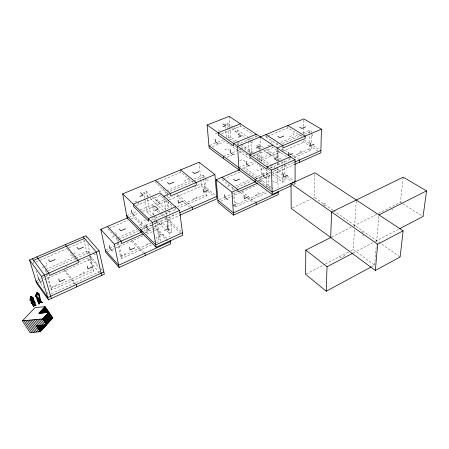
<?xml version="1.0" encoding="UTF-8"?>
<svg xmlns="http://www.w3.org/2000/svg" width="449" height="449" viewBox="0 0 449 449"><rect width="100%" height="100%" fill="white"/><g stroke="black" fill="none" stroke-linecap="round" stroke-linejoin="round"><path stroke-width="0.34" stroke-dasharray="2.25 1.68" d="M317.903 150.982L303.732 142.165L303.743 139.886M303.777 133.948L303.81 127.101M303.816 126.416L303.855 118.884M311.331 146.604L311.286 150.095L309.557 149.012L309.737 133.662M309.743 132.966L309.776 130.176L302.682 133.173M311.387 142.406L311.505 133.325M311.516 132.623L311.533 131.226L309.776 130.176M312.364 134.431L312.347 135.828L310.315 134.605M332.889 210.244L314.496 197.459L314.895 174.167M371.531 266.745L374.595 265.09L353.245 249.492L354.474 229.546M354.643 226.796L356.298 200.013M374.595 265.09L376.357 244.885M376.599 242.095L378.967 214.919M378.597 213.382L400.463 202.353L403.135 177.855M345.017 255.47L340.74 257.704L338.215 255.795M353.531 252.838L374.893 241.663M375.476 241.354L400.3 228.361M306.235 273.98L324.79 264.315M325.407 263.99L348.312 252.063M350.77 250.783L353.245 249.492M362.618 235.82L363.797 235.214M331.822 236.971L351.034 227.284M353.492 226.043L377.974 213.696M325.458 203.01L322.612 204.368L325.171 206.153M292.456 207.842L310.719 199.238M313.234 198.054L314.496 197.459M51.338 293.657L99.801 271.611M293.854 184.578L295.128 184L295.122 182.81M46.427 273.699L50.692 288.381L51.904 290.048L93.746 271.101L92.646 266.437M117.531 242.28L120.472 256.873L121.836 258.377L152.149 244.649M156.572 242.645L160.36 240.928L157.526 222.418L156.549 221.486M233.48 204.441L233.575 205.794L235.147 207.062L267.335 192.481M160.742 236.174L156.224 238.211L155.786 235.439M268.025 187.895L270.826 186.632M166.826 230.865L169.307 233.233L171.939 232.049L169.761 216.373M272.616 174.981L282.741 182.12L285.014 181.099L284.947 176.255M51.635 287.242L56.608 284.997L55.171 283.066M79.445 274.693L84.26 272.521L82.751 270.663M120.815 256.031L125.394 253.96L123.789 252.209M146.441 244.464L150.252 242.746M233.62 205.131L237.033 203.593L235.181 202.117M255.324 195.337L259.191 193.598L257.294 192.172M50.692 288.381L92.438 269.535L93.746 271.101M120.472 256.873L150.729 243.206M153.878 241.787L158.924 239.508L160.36 240.928M233.575 205.794L266.97 190.713M158.727 235.124L161.859 233.721L164.559 236.337M277.723 181.716L275.024 182.928L273.009 181.486M37.261 282.909L91.338 258.849L99.42 268.401M107.704 251.569L111.548 249.857M112.188 249.571L143.523 235.63M146.711 234.215L153.721 231.095M154.355 230.814L156.269 229.961L165.653 239.109M220.644 201.32L225.106 199.334M227.654 198.2L257.603 184.876M143.383 231.302L147.193 229.619M149.5 228.597L153.311 226.913M153.945 226.633L179.909 215.15M257.664 180.767L264.36 177.81M264.562 177.72L294.213 164.603M36.565 280.647L37.834 280.086M38.468 279.806L40.999 278.683M41.634 278.402L44.17 277.274M44.805 276.994L47.97 275.591M78.878 261.885L90.81 256.598L98.005 265.073M105.919 249.897L109.056 248.505M109.679 248.224L120.966 243.223M145.055 232.537L152.722 229.142M153.362 228.855L155.921 227.722L166.809 238.296M219.179 199.67L223.653 197.689M224.292 197.403L231.319 194.288M231.959 194.007L237.066 191.74M259.427 181.823L261.98 180.689L270.904 187.177M145.689 232.84L148.226 231.718L147.833 229.338M48.408 270.494L75.28 258.658M75.92 258.371L89.357 252.456L92.488 265.774M118.749 239.502L138.455 230.82M142.271 229.142L157.526 222.418M237.066 187.373L252.231 180.694M256.025 179.022L268.031 173.735L268.468 187.716M140.823 229.86L145.925 227.609M146.559 227.329L178.971 213.051M255.06 179.521L261.969 176.479M262.598 176.204L293.966 162.381M45.905 269.417L73.99 257.075M74.629 256.794L88.038 250.907L89.357 252.456M118.003 237.746L137.035 229.383M140.206 227.991L145.28 225.757M145.914 225.482L151.622 222.973M235.461 186.139L250.604 179.488M254.387 177.826L261.958 174.504M262.586 174.223L266.375 172.562L268.031 173.735M177.058 206.804L205.215 194.524L206.776 195.815L178.567 208.151M292.479 156.465L309.557 149.012M42.363 267.711L44.232 266.891M44.861 266.616L47.353 265.527L46.561 262.76M70.28 255.498L73.305 254.173M73.905 253.91L75.118 253.382L74.422 250.626M111.818 237.33L116.414 235.315M138.82 225.516L142.007 224.124L141.536 221.391M151.262 220.122L176.002 209.273M227.368 186.784L228.507 186.284L228.311 183.59M270.32 168.044L291.648 158.688M294.179 157.577L311.286 150.095M144.022 220.717L145.863 219.915M192.806 199.457L197.094 197.588L195.281 196.061M262.194 169.211L258.254 170.929L255.386 168.88M297.973 153.62L301.711 151.992L299.696 150.701M35.617 262.154L39.467 260.487M40.107 260.212L68.343 248M68.983 247.719L85.029 240.782M144.853 198.761L146.991 211.894L149.551 210.794L155.023 215.986M259.107 163.554L257.44 164.272L270.371 173.393M109.219 228.317L127.668 220.358M131.49 218.714L134.032 217.619L148.226 231.718M223.377 179.084L240.355 171.759M126.713 215.683L131.198 213.763M133.757 212.669L136.962 211.294M140.161 209.924L165.064 199.266M167.606 198.172L171.428 196.539M193.631 187.031L201.231 183.776L216.233 195.96M238.879 167.657L245.872 164.665M246.507 164.39L254.134 161.124M257.951 159.49L278.93 150.51M281.472 149.422L282.741 148.877L287.977 152.295M129.071 217.221L132.977 215.542M135.452 214.476L138.646 213.107M142.479 211.457L168.74 200.175M169.206 199.973L201.466 186.111L205.743 189.601M241.904 168.734L247.696 166.242M248.342 165.967L256.143 162.611M261.217 160.433L282.472 151.296M282.78 151.167L303.732 142.165M136.311 205.614L160.377 195.394L172.792 206.557M170.115 191.263L193.306 181.418M193.951 181.143L204.901 176.496L205.036 177.877M253.18 155.999L272.964 147.603L287.59 157.273M282.477 143.562L301.846 135.34M304.433 134.245L311.533 131.226M251.098 157.93L249.448 158.632L237.493 150.196M166.663 190.746L191.74 180.133M194.316 179.044L203.313 175.233L204.901 176.496M278.178 143.545L276.887 144.095L276.949 146.806M280.76 142.456L300.1 134.268M239.732 160.669L242.353 159.552L245.098 161.517M134.908 201.904L137.995 200.602M159.047 191.723L163.492 189.848L163.082 186.98M183.894 181.239L188.204 179.426L187.873 176.569M245.648 155.186L247.354 154.467M249.627 153.507L253.578 151.841M267.907 145.796L270.478 144.713M289.521 136.681L293.27 135.098L293.259 132.315M144.741 198.071L143.837 192.537L146.453 191.442L152.138 196.651M223.535 156.404L229.978 153.721M232.554 152.649L240.282 149.427M240.928 149.158L245.435 147.283L245.558 149.551M226.925 157.341L232.06 155.191M232.705 154.927L236.561 153.311M239.132 152.239L242.342 150.892M157.038 182.255L180.925 172.326L193.182 182.401M265.948 135.789L265.988 136.99L267.273 136.451M267.918 136.187L287.854 127.903L301.548 136.328M236.971 144.6L256.345 136.608L256.25 134.212M224.68 149.82L227.261 148.754L229.349 150.247M212.332 146.683L224.983 141.53M229.411 139.723L230.674 139.207L234.681 141.991M209.599 145.465L215.307 143.147M217.844 142.12L223.551 139.802M227.991 138L230.528 136.973L236.836 141.334M221.525 133.836L240.585 126.186L252.843 134.29M215.262 133.785L217.187 133.016M249.021 137.748L227.553 123.335L225.359 124.205L229.411 126.938M304.332 140.251L309.664 143.545M313.217 145.745L319.727 149.775M400.463 202.353L402.253 203.464M402.848 203.835L423.093 216.435M391.837 209.386L392.914 210.076M265.988 136.99L279.418 145.74M288.555 152.677L290.301 153.816M290.885 154.192L299.028 159.513M255.178 135.839L256.345 136.608M288.174 157.661L290.514 159.21L290.492 156.735M249.599 138.135L250.761 138.915M263.507 147.474L258.91 144.387L256.648 145.336L258.938 146.885M266.375 149.399L281.298 159.417M283.6 160.961L284.745 161.73L284.767 163.116M231.729 128.504L245.042 137.495M247.354 139.061L248.51 139.841M259.511 147.272L262.946 149.59M263.524 149.977L276.124 158.491M276.696 158.879L280.131 161.197M280.709 161.584L282.427 162.746L282.449 164.132M278.324 159.99L279.312 160.652M234.698 131.159L237.336 132.949L237.173 130.204M250.536 141.878L252.759 143.383L252.635 140.593M266.077 152.391L271.971 156.375M284.61 164.929L286.153 165.973L286.142 164.828M277.858 163.464L278.975 164.227L278.924 161.511M237.409 141.732L240.849 144.107M241.422 144.505L253.281 152.705M253.842 153.092L270.253 164.435M270.826 164.834L274.816 167.589M275.389 167.982L286.675 175.789M287.237 176.176L295.116 181.626M236.898 143.534L238.688 144.78M240.855 146.284L251.148 153.435M253.298 154.933L268.115 165.226M270.32 166.759L273.862 169.222M274.305 169.526L283.055 175.61M285.356 177.209L293.405 182.799M293.977 183.198L295.128 184M333.461 210.643L400.121 256.968M361.557 231.51L364.425 233.502M235.108 146.088L236.814 147.289M239.098 148.888L249.369 156.095M268.109 169.239L271.493 171.613M272.055 172.006L285.014 181.099M226.678 142.569L236.926 149.798M266.829 175.486L269.697 177.529L269.619 174.835M271.46 187.581L274.249 189.607M270.966 189.394L262.064 182.889L261.447 166.557M241.899 191.583L255.548 202.089M240.395 192.531L246.933 197.588M247.478 198.009L253.472 202.639M222.12 179.628L235.22 189.781M206.624 179.387L207.999 180.481L207.836 178.764M207.881 191.347L214.296 196.578M191.734 206.742L177.159 194.086L177.456 196.426L182.131 200.507M182.653 200.961L189.927 207.309M168.139 193.727L155.747 182.788L155.562 181.559M174.857 208.42L175.89 209.346L175.559 206.821M170.727 206.725L171.608 207.517M168.594 211.17L169.587 212.08L169.206 209.301M155.517 199.463L160.72 204.228M172.354 214.891L173.269 215.728L172.955 213.376M152.654 197.128L169.189 212.282L169.38 213.645M143.837 192.537L149.5 197.768M150.017 198.245L164.946 212.035M165.462 212.512L166.495 213.46L166.686 214.824M154.849 207.068L152.329 204.716L153.956 215.15M158.379 210.357L160.4 212.237M160.905 212.703L164.429 215.997M164.935 216.463L182.446 232.79M152.699 207.068L156.218 210.368M156.723 210.839L160.248 214.134M160.748 214.605L162.763 216.491M164.777 218.377L180.262 232.868M155.517 216.463L158.009 218.82M159.996 220.712L166.467 226.852M168.454 228.743L171.939 232.049M159.092 223.041L161.634 225.471L161.225 222.721M146.991 211.894L151.453 216.165M151.947 216.637L155.421 219.959M155.915 220.431L164.839 228.968M166.147 239.592L167.634 241.034M145.381 226.913L133.617 215.267L134.032 217.619M132.433 240.271L144.387 252.748M131.417 241.018L142.872 253.017M107.951 228.867L118.777 240.496M92.825 252.293L93.976 253.634M94.357 254.078L95.126 254.97L94.874 253.865M101.148 268.777L102.501 270.365M99.414 272.812L88.683 260.033L88.038 257.316M67.586 249.184L74.169 257.255M74.607 257.793L75.926 259.404M66.401 265.814L67.142 266.751M65.099 270.219L75.836 283.987M74.714 284.065L64.42 270.826L64.117 269.697M40.629 283.594L43.794 288.017M46.965 292.439L49.339 295.751M33.248 261.391L34.051 264.046M36.049 270.674L37.845 276.635M46.488 271.342L46.876 272.678M47.066 273.346L51.904 290.048M45.265 269.697L46.236 273.037M83.834 239.654L87.392 254.6M88.038 250.907L88.823 254.235M88.981 254.897L92.438 269.535M85.916 235.764L86.876 239.839M87.83 243.914L90.064 253.421M90.698 256.132L91.338 258.849M116.734 238.301L117.402 241.618M118.115 239.783L118.379 241.113M118.514 241.775L121.836 258.377M115.864 232.571L116.28 234.631M138.202 201.814L138.719 204.845M146.453 191.442L149.551 210.794M154.063 215.823L154.798 220.538M154.905 221.205L156.269 229.961M156.067 221.02L158.924 239.508M157.672 198.941L158.104 201.837M160.198 194.148L160.377 195.394M166.781 215.509L168.044 224.371M168.139 225.05L169.307 233.233M163.913 196.982L165.748 209.874M165.844 210.553L166.422 214.622M166.809 217.338L167.875 224.826M168.364 228.232L169.627 237.1M165.378 191.291L165.765 194.069M166.641 200.31L167.808 208.633M166.893 192.632L167.084 194.019M167.185 194.714L167.662 198.189M168.145 201.657L169.11 208.605M180.627 169.879L180.925 172.326M199.047 162.257L200.776 179.297M200.843 179.976L201.466 186.111M203.313 175.233L205.215 194.524M205.103 178.562L206.17 189.601M206.237 190.292L206.776 195.815M218.893 129.514L219.056 131.563M225.555 126.927L225.651 128.285M225.847 131.007L226.335 137.804M232.307 187.525L232.543 190.909M232.919 196.325L233.059 198.351M227.553 123.335L228.592 138.286M229.136 116.386L229.837 126.758M229.882 127.449L230.674 139.207M233.907 188.765L234.002 190.123M234.182 192.834L235.147 207.062M38.008 295.526L38.081 296.559M240.524 125.007L240.585 126.186M249.487 150.696L249.599 152.946M248.583 141.233L249.133 152.368M250.823 140.307L251.451 153.519M256.705 146.688L256.873 150.746M256.985 153.451L257.21 158.862M259.163 150.696L259.55 160.506M260.33 136.9L260.746 147.974M260.875 151.436L261.267 161.792M266.375 172.562L266.858 187.222M268.929 151.549L269.013 154.377M272.936 146.385L272.964 147.603M271.69 141.368L271.729 142.771M277.213 148.002L277.454 159.608M277.527 163.021L277.6 166.439M277.617 167.118L278.054 187.772M277.005 149.517L277.151 156.303M278.706 150.645L278.908 160.832M282.741 148.877L282.769 150.595M282.46 164.822L282.741 182.12M284.773 163.806L284.935 175.565M287.831 125.518L287.854 127.903M260.869 179.353L244.632 167.561L244.756 169.862L260.959 181.688L260.869 179.353"/><path stroke-width="0.67" d="M299.606 162.218L299.606 159.895M30.886 297.895L30.583 297.816L31.093 298.54L30.375 296.896L31.441 296.329L32.002 297.507L31.733 298.136L30.886 297.895L30.156 298.776L30.15 300.302L31.351 301.156L30.409 300.46L30.897 297.199M31.643 301.992L31.784 303.137L34.264 301.762L35.129 302.705L35.314 304.624L35.965 305.662L35.314 304.624L34.882 304.989L35.965 305.662L34.696 305.135L34.045 302.929L33.024 301.84M331.205 237.285L305.82 250.087L305.617 274.3L326.221 291.216L370.936 267.065M310.489 142.945L310.455 145.773L314.238 144.129M32.962 303.114L33.961 306.33L33.4 306.01L33.411 305.18L32.16 302.89M38.159 300.841L38.687 304.057L37.037 298.714L37.452 297.799L35.808 295.857L35.819 295.161L38.131 294.667L37.261 293.259M239.02 169.975L237.577 146.312L303.855 118.884L321.4 129.177L320.861 152.823L294.6 164.435M326.221 291.216L327.029 266.712L305.82 250.087M330.694 237.543L331.609 212.029L403.208 177.17L426.55 190.864L423.093 216.435L399.599 228.732M34.713 302.413L34.208 302.592L34.696 305.135L35.606 305.371L34.775 304.691L34.713 302.413L33.916 301.672M31.784 303.137L31.217 301.863L33.4 306.01L32.794 303.855L31.997 302.867L31.144 302.985L31.43 300.634L30.156 298.776L31.166 300.656M375.342 270.455L377.665 244.217L403.14 230.814L314.917 172.798L291.014 183.658L291.199 208.431L375.342 270.455L400.121 256.968L403.14 230.814M35.129 302.705L34.135 300.875L33.709 301.026L32.856 297.322L31.671 297.558L31.879 296.879L31.671 297.558L32.917 297.799M31.733 298.136L31.879 296.879L30.751 297.743L31.733 298.136L30.886 296.452L30.375 296.896M31.144 302.985L31.273 301.908M32.541 303.659L32.642 302.907M40.758 301.038L40.999 301.75L41.409 301.779L40.758 301.038L40.635 301.694L42.358 302.497L39.983 302.048L39.13 298.708L40.657 299.977L40.825 302.306L39.927 299.326L38.395 298.557L39.664 302.62L38.446 302.834M37.811 293.725L37.536 295.044L38.131 294.667L37.525 293.203M38.412 299.056L39.484 302.486L39.316 304.125L39.074 300.937L38.058 299.938L37.862 298.462L39.461 297.535L39.669 296.475L39.041 294.847L39.13 296.407M38.199 293.421L38.103 293.085L36.588 293.242L36.234 293.809L36.936 294.213L37.98 293.848L38.103 293.085L36.318 293.506M38.726 298.922L39.383 299.657L39.585 298.995L40.068 302.048L42.358 302.497L40.999 301.75M32.828 300.218L33.349 299.326L33.366 299.926L30.914 300.74L30.88 299.505L31.542 299.365L32.16 300.757L32.828 300.218L34.264 301.762L33.321 301.969L34.371 302.755L34.882 304.989M34.045 302.929L34.208 302.592M30.914 300.74L31.104 300.364L30.156 298.776M37.755 293.674L37.834 293.219L37.155 292.613L36.543 292.961L36.571 293.803L37.755 293.674L36.543 292.961M38.524 299.101L38.058 299.938L39.007 298.619M35.819 295.161L35.258 296.093L36.605 296.767M40.202 331.598L46.314 324.919M40.343 331.665L52.853 317.993L44.995 306.684L35.056 307.604L22.45 320.799L30.01 332.614L40.343 331.665L36.425 325.705L46.662 324.762L42.717 318.93L22.45 320.799M39.254 330.161L43.862 325.143M39.411 330.397L44.271 325.11M39.568 330.638L44.675 325.07M39.725 330.879L45.085 325.031M39.882 331.121L45.495 324.992M40.045 331.356L45.905 324.958M38.311 328.73L41.403 325.373M38.468 328.965L41.813 325.334M38.625 329.207L42.223 325.295M38.782 329.443L42.633 325.261M38.94 329.684L43.042 325.222M39.097 329.92L43.452 325.183M37.531 327.54L39.36 325.559M37.688 327.776L39.77 325.525M37.845 328.017L40.18 325.486M37.997 328.253L40.59 325.446M38.154 328.488L40.999 325.407M36.599 326.12L36.908 325.789M36.751 326.356L37.318 325.75M36.908 326.591L37.727 325.71M37.065 326.833L38.137 325.671M37.216 327.068L38.541 325.637M37.374 327.304L38.951 325.598M46.954 312.583L48.122 311.331M47.358 312.543L48.279 311.555M47.757 312.51L48.436 311.78M48.161 312.47L48.593 312.004M42.717 318.93L48.885 312.285L38.844 313.211L44.995 306.684M44.546 312.807L47.184 309.984M44.951 312.768L47.341 310.203M45.349 312.729L47.499 310.427M45.753 312.695L47.656 310.652M46.152 312.656L47.807 310.876M46.556 312.622L47.964 311.106M42.144 313.026L46.253 308.643M42.543 312.992L46.41 308.861M42.947 312.953L46.567 309.086M43.345 312.919L46.718 309.31M43.744 312.88L46.876 309.535M44.148 312.841L47.033 309.759M39.736 313.25L45.327 307.307M40.135 313.211L45.484 307.526M40.539 313.178L45.635 307.75M40.938 313.138L45.792 307.969M41.342 313.105L45.944 308.194M41.74 313.065L46.101 308.418M38.934 313.323L45.018 306.863M39.332 313.29L45.175 307.082M37.862 298.462L38.44 297.895M32.513 297.597L32.856 297.322L32.99 298.647M31.716 299.842L32.962 298.905L32.85 298.417M31.997 302.867L33.333 302.463L31.997 302.867L33.4 306.01M37.531 293.725L38.294 293.264L39.265 294.23L39.052 293.803L37.997 294.106M39.664 302.62L39.276 302.918L38.092 301.386L38.782 300.987M327.029 266.712L353.116 253.056M378.967 214.919L426.55 190.864M38.092 301.386L39.074 300.937L38.395 298.557M103.848 271.959L47.751 297.547L35.931 280.928M170.272 241.657L118.643 265.207L105.296 250.172M278.156 192.447L233.368 212.877L217.905 200.237M48.43 299.837L104.359 274.238L99.128 250.873L85.916 235.764L29.539 259.993L36.622 283.196L48.43 299.837L41.454 276.376L29.539 259.993M127.87 217.737L100.784 229.377L105.784 252.422L119.108 267.486L170.598 243.925L170.109 240.512M239.586 169.728L216.16 179.796L218.096 202.454L233.525 215.122L278.2 194.675L278.127 191.223M182.446 232.79L155.786 244.89L126.713 215.683M295.116 181.626L272.15 192.054L208.965 145.723M179.909 215.15L216.974 198.761L214.88 174.554L199.047 162.257L122.667 193.867L127.151 218.046L156.173 247.32L182.754 235.203L179.594 210.429L160.012 192.907L133.336 204.188L133.774 206.692L148.737 221.228L148.327 218.685L175.559 206.821M295.122 181.918L295.049 159.732L229.136 116.386L207.107 125.024L209.167 147.968L272.217 194.439L291.306 185.74M64.628 279.43L59.549 281.719L58.774 278.919M92.848 266.728L87.937 268.94L87.263 266.15M134.784 247.859L130.12 249.958L129.593 247.18M248.336 196.757L244.295 198.576L244.138 195.843M164.609 230.41L167.825 228.968L167.196 224.567M287.657 175.34L283.577 177.17L283.532 174.268M41.454 276.376L99.128 250.873M100.784 229.377L114.321 244.155L142.108 231.869M216.16 179.796L231.92 192.155L255.739 181.621M143.152 233.968L121.6 243.532L121.135 241.141L107.457 226.509M257.76 183.102L237.948 191.897L237.796 189.551L221.935 177.316M179.606 212.77L216.766 196.398M294.595 162.106L320.912 150.505M122.667 193.867L152.217 222.451L179.594 210.429M207.107 125.024L271.544 170.053L295.049 159.732M182.973 201.124L178.472 203.077L178.101 200.17M208.01 190.253L203.65 192.15L203.358 189.254M292.529 153.558L288.628 155.247L288.6 152.407M290.492 156.735L267.088 166.938L267.166 169.425L249.992 157.352L249.874 154.905L272.902 145.167M55.126 259.466L50.024 261.688L48.571 259.786M83.458 247.118L78.524 249.268L76.998 247.438M125.568 228.76L120.882 230.803L119.243 229.091M239.603 179.061L235.545 180.829L233.654 179.392M35.808 295.857L35.258 296.093L35.92 294.449L36.1 295.487M154.927 210.469L158.155 209.071L155.433 206.54M277.207 157.588L274.44 158.783L277.566 160.905M33.613 260.33L84.468 238.413M163.812 196.308L214.88 174.554M277.213 148.002L321.4 129.177M139.942 196.404L143.108 195.079L140.543 192.694M173.741 182.215L169.222 184.118L167.426 182.569M198.89 171.664L194.507 173.499L192.66 172.012M259.993 146.009L257.271 147.154L260.235 149.158M283.785 136.025L279.867 137.669L277.841 136.378M305.595 126.865L301.79 128.465L299.73 127.219M256.25 134.212L233.587 143.528L233.744 145.936L218.349 135.115L218.158 132.741L240.456 123.829M238.329 137.237L241.018 136.137L238.239 134.257M37.98 293.848L36.936 294.213L36.234 293.809M222.968 126.747L225.611 125.692L222.973 123.907M37.374 293.489L38.294 293.264M37.834 293.219L36.986 293.219L36.571 293.803M37.531 293.932L36.638 293.904L36.723 293.461L36.97 294.662M31.671 297.558L32.002 297.507M37.424 293.085L38.227 293.287M37.407 294.168L36.352 294.022M31.542 299.365L30.375 299.247L30.094 299.584L30.15 300.302L31.054 300.791M31.43 300.634L32.16 300.757M31.486 296.806L31.963 296.952M287.831 125.518L305.14 136.103L305.124 138.528L282.921 148.024L282.881 145.583L265.909 134.588M291.014 183.658L377.665 244.217M218.001 143.702L215.397 141.833L215.166 139.072M233.211 154.624L230.466 152.654L230.275 149.854M249.251 166.147L246.361 164.07L246.209 161.225M266.195 178.315L263.136 176.12L263.03 173.235M227.592 199.653L224.831 197.437L224.618 194.714M180.627 169.879L196.118 182.547L196.381 185.033L170.721 196.005L170.379 193.508L155.382 180.33M134.459 215.52L131.939 213.028L131.417 210.126M149.248 230.135L146.57 227.491L146.082 224.551M112.317 251.053L109.932 248.404L109.348 245.637M83.188 236.937L96.339 252.108L101.648 275.478M65.212 244.666L77.958 260.235L78.558 262.631L49.575 275.495L48.885 273.093L36.796 256.873M32.923 298.765L33.349 299.326M32.451 258.742L44.434 275.063L51.315 298.518M41.072 282.814L38.973 279.884L38.131 277.1M48.638 312.358L52.6 318.066M48.15 312.886L52.112 318.605M47.661 313.408L51.618 319.138M47.167 313.941L51.13 319.677M46.679 314.468L50.636 320.216M46.185 314.996L50.142 320.754M45.691 315.529L49.648 321.299M45.197 316.057L49.154 321.838M44.704 316.59L48.655 322.376M44.21 317.123L48.161 322.921M43.716 317.656L47.661 323.465M43.216 318.189L47.162 324.01M42.722 318.728L46.668 324.554M42.543 318.942L46.488 324.773M33.333 305.399L33.961 306.33L33.411 305.18M40.865 319.099L44.788 324.93M39.181 319.25L43.093 325.087M37.486 293.107L37.155 292.613L37.205 293.955M37.503 319.407L41.398 325.244M35.825 319.565L39.697 325.402M34.141 319.716L38.002 325.559M38.693 298.602L39.383 299.657M34.135 300.875L33.108 299.315L33.709 301.026M32.463 319.873L40.225 331.671M30.785 320.03L38.513 331.828M29.106 320.182L36.801 331.985M27.423 320.339L35.084 332.142M25.745 320.491L33.372 332.299M24.066 320.648L31.66 332.462M36.964 298.961L37.665 300.347M32.962 298.905L33.366 299.926M34.219 303.277L34.775 304.691M37.334 298.54L37.985 300.19M36.734 297.738L36.223 296.334L37.037 298.714M36.857 296.082L37.452 297.799M32.878 302.727L32.154 300.465L32.48 302.794M76.263 284.543L76.858 286.827M40.533 299.881L39.669 296.475L39.854 297.3M38.805 293.91L39.461 297.535M32.508 302.519L32.794 303.855M114.321 244.155L119.108 267.486M140.823 229.86L141.239 232.251M144.87 253.247L145.263 255.52M30.93 297.597L31.093 298.54M152.217 222.451L156.173 247.32M192.256 207.197L192.526 209.571M223.535 156.404L223.709 158.688M231.92 192.155L233.525 215.122M255.06 179.521L255.167 181.873M256.093 202.51L256.194 204.75M271.544 170.053L272.217 194.439"/></g></svg>
